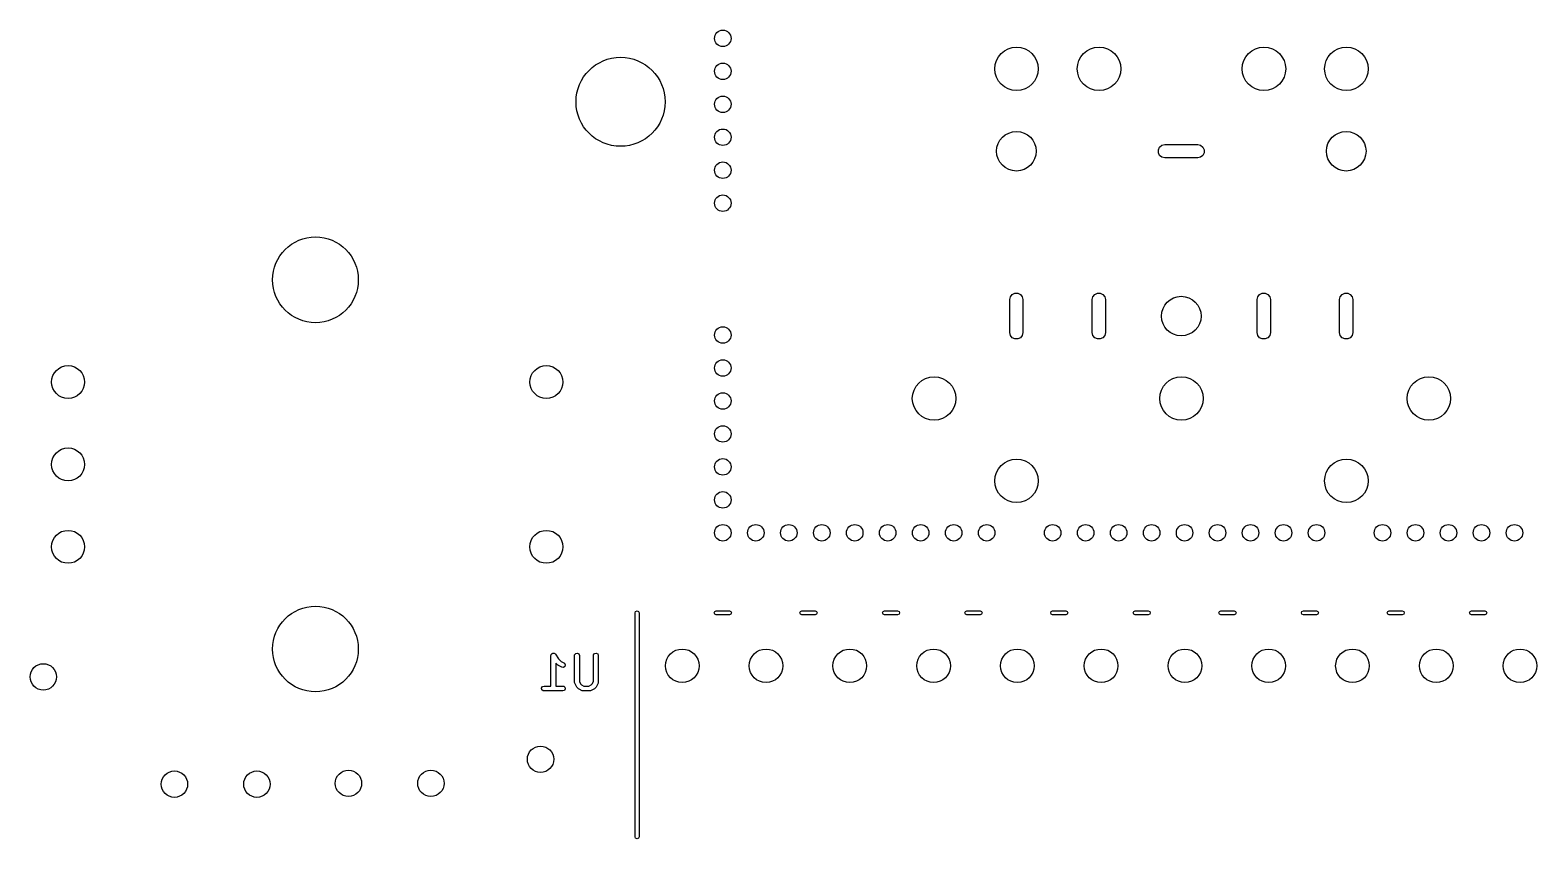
# Model space of a CAD drawing. Extents: x 0.83 to 7.45, y -4.93 to -0.82.
# Drawn here: x 2.327 to 4.125, y -1.786 to -0.82 of the extents above; entities that cross this region are included whole.
import ezdxf

# ---------------------------------------------------------------- set-up
doc = ezdxf.new("R2010")
doc.units = 0
doc.header["$MEASUREMENT"] = 0
doc.layers.add('BLACK', color=7, linetype='CONTINUOUS')

msp = doc.modelspace()

# ---------------------------------------------------------------- linework, layer by layer
at = {"layer": 'BLACK', "linetype": 'CONTINUOUS'}
for p, q in [((3.67343, -0.96281), (3.67495, -0.95966)), ((3.67343, -0.96632), (3.67343, -0.96281)), ((3.67495, -0.96948), (3.67343, -0.96632)), ((3.67495, -0.95966), (3.67769, -0.95747)), ((3.67769, -0.97166), (3.67495, -0.96948)), ((3.67769, -0.95747), (3.6811, -0.95669)), ((3.6811, -0.95669), (3.72047, -0.95669)), ((3.72047, -0.95669), (3.72389, -0.95747)), ((3.72389, -0.95747), (3.72663, -0.95966)), ((3.72663, -0.96948), (3.72389, -0.97166)), ((3.72663, -0.95966), (3.72815, -0.96281)), ((3.72815, -0.96632), (3.72663, -0.96948)), ((3.72815, -0.96281), (3.72815, -0.96632)), ((3.6811, -0.97244), (3.67769, -0.97166)), ((3.72047, -0.97244), (3.6811, -0.97244)), ((3.72389, -0.97166), (3.72047, -0.97244)), ((3.49606, -1.14173), (3.49684, -1.13832)), ((3.49606, -1.1811), (3.49606, -1.14173)), ((3.49684, -1.13832), (3.49903, -1.13558)), ((3.49903, -1.13558), (3.50218, -1.13406)), ((3.50218, -1.13406), (3.50569, -1.13406)), ((3.50569, -1.13406), (3.50885, -1.13558)), ((3.50885, -1.13558), (3.51103, -1.13832)), ((3.51103, -1.13832), (3.51181, -1.14173)), ((3.51181, -1.14173), (3.51181, -1.1811)), ((3.59449, -1.14173), (3.59527, -1.13832)), ((3.59449, -1.1811), (3.59449, -1.14173)), ((3.59527, -1.13832), (3.59745, -1.13558)), ((3.59745, -1.13558), (3.60061, -1.13406)), ((3.60061, -1.13406), (3.60411, -1.13406)), ((3.60411, -1.13406), (3.60727, -1.13558)), ((3.60727, -1.13558), (3.60946, -1.13832)), ((3.60946, -1.13832), (3.61024, -1.14173)), ((3.61024, -1.14173), (3.61024, -1.1811)), ((3.79134, -1.14173), (3.79212, -1.13832)), ((3.79134, -1.1811), (3.79134, -1.14173)), ((3.79212, -1.13832), (3.7943, -1.13558)), ((3.7943, -1.13558), (3.79746, -1.13406)), ((3.79746, -1.13406), (3.80096, -1.13406)), ((3.80096, -1.13406), (3.80412, -1.13558)), ((3.80412, -1.13558), (3.80631, -1.13832)), ((3.80631, -1.13832), (3.80709, -1.14173)), ((3.80709, -1.14173), (3.80709, -1.1811)), ((3.88976, -1.14173), (3.89054, -1.13832)), ((3.88976, -1.1811), (3.88976, -1.14173)), ((3.89054, -1.13832), (3.89273, -1.13558)), ((3.89273, -1.13558), (3.89589, -1.13406)), ((3.89589, -1.13406), (3.89939, -1.13406)), ((3.89939, -1.13406), (3.90255, -1.13558)), ((3.90255, -1.13558), (3.90473, -1.13832)), ((3.90473, -1.13832), (3.90551, -1.14173)), ((3.90551, -1.14173), (3.90551, -1.1811)), ((3.49684, -1.18452), (3.49606, -1.1811)), ((3.49903, -1.18726), (3.49684, -1.18452)), ((3.51103, -1.18452), (3.50885, -1.18726)), ((3.51181, -1.1811), (3.51103, -1.18452)), ((3.59527, -1.18452), (3.59449, -1.1811)), ((3.59745, -1.18726), (3.59527, -1.18452)), ((3.60946, -1.18452), (3.60727, -1.18726)), ((3.61024, -1.1811), (3.60946, -1.18452)), ((3.79212, -1.18452), (3.79134, -1.1811)), ((3.7943, -1.18726), (3.79212, -1.18452)), ((3.80631, -1.18452), (3.80412, -1.18726)), ((3.80709, -1.1811), (3.80631, -1.18452)), ((3.89054, -1.18452), (3.88976, -1.1811)), ((3.89273, -1.18726), (3.89054, -1.18452)), ((3.90473, -1.18452), (3.90255, -1.18726)), ((3.90551, -1.1811), (3.90473, -1.18452)), ((3.50218, -1.18878), (3.49903, -1.18726)), ((3.50569, -1.18878), (3.50218, -1.18878)), ((3.50885, -1.18726), (3.50569, -1.18878)), ((3.60061, -1.18878), (3.59745, -1.18726)), ((3.60411, -1.18878), (3.60061, -1.18878)), ((3.60727, -1.18726), (3.60411, -1.18878)), ((3.79746, -1.18878), (3.7943, -1.18726)), ((3.80096, -1.18878), (3.79746, -1.18878)), ((3.80412, -1.18726), (3.80096, -1.18878)), ((3.89589, -1.18878), (3.89273, -1.18726)), ((3.89939, -1.18878), (3.89589, -1.18878)), ((3.90255, -1.18726), (3.89939, -1.18878)), ((3.04882, -1.51575), (3.04951, -1.51408)), ((3.04882, -1.78346), (3.04882, -1.51575)), ((3.04951, -1.51408), (3.05118, -1.51339)), ((3.05118, -1.51339), (3.05285, -1.51408)), ((3.05285, -1.51408), (3.05354, -1.51575)), ((3.05354, -1.51575), (3.05354, -1.78346)), ((3.14331, -1.51575), (3.144, -1.51408)), ((3.144, -1.51742), (3.14331, -1.51575)), ((3.144, -1.51408), (3.14567, -1.51339)), ((3.14567, -1.51811), (3.144, -1.51742)), ((3.14567, -1.51339), (3.16142, -1.51339)), ((3.16142, -1.51811), (3.14567, -1.51811)), ((3.16142, -1.51339), (3.16309, -1.51408)), ((3.16309, -1.51742), (3.16142, -1.51811)), ((3.16309, -1.51408), (3.16378, -1.51575)), ((3.16378, -1.51575), (3.16309, -1.51742)), ((3.24567, -1.51575), (3.24636, -1.51408)), ((3.24636, -1.51742), (3.24567, -1.51575)), ((3.24636, -1.51408), (3.24803, -1.51339)), ((3.24803, -1.51811), (3.24636, -1.51742)), ((3.24803, -1.51339), (3.26378, -1.51339)), ((3.26378, -1.51811), (3.24803, -1.51811)), ((3.26378, -1.51339), (3.26545, -1.51408)), ((3.26545, -1.51742), (3.26378, -1.51811)), ((3.26545, -1.51408), (3.26614, -1.51575)), ((3.26614, -1.51575), (3.26545, -1.51742)), ((3.34409, -1.51575), (3.34479, -1.51408)), ((3.34479, -1.51742), (3.34409, -1.51575)), ((3.34479, -1.51408), (3.34646, -1.51339)), ((3.34646, -1.51811), (3.34479, -1.51742)), ((3.34646, -1.51339), (3.3622, -1.51339)), ((3.3622, -1.51811), (3.34646, -1.51811)), ((3.3622, -1.51339), (3.36388, -1.51408)), ((3.36388, -1.51742), (3.3622, -1.51811)), ((3.36388, -1.51408), (3.36457, -1.51575)), ((3.36457, -1.51575), (3.36388, -1.51742)), ((3.44252, -1.51575), (3.44321, -1.51408)), ((3.44321, -1.51742), (3.44252, -1.51575)), ((3.44321, -1.51408), (3.44488, -1.51339)), ((3.44488, -1.51811), (3.44321, -1.51742)), ((3.44488, -1.51339), (3.46063, -1.51339)), ((3.46063, -1.51811), (3.44488, -1.51811)), ((3.46063, -1.51339), (3.4623, -1.51408)), ((3.4623, -1.51742), (3.46063, -1.51811)), ((3.4623, -1.51408), (3.46299, -1.51575)), ((3.46299, -1.51575), (3.4623, -1.51742)), ((3.54488, -1.51575), (3.54557, -1.51408)), ((3.54557, -1.51742), (3.54488, -1.51575)), ((3.54557, -1.51408), (3.54724, -1.51339)), ((3.54724, -1.51811), (3.54557, -1.51742)), ((3.54724, -1.51339), (3.56299, -1.51339)), ((3.56299, -1.51811), (3.54724, -1.51811)), ((3.56299, -1.51339), (3.56466, -1.51408)), ((3.56466, -1.51742), (3.56299, -1.51811)), ((3.56466, -1.51408), (3.56535, -1.51575)), ((3.56535, -1.51575), (3.56466, -1.51742)), ((3.64331, -1.51575), (3.644, -1.51408)), ((3.644, -1.51742), (3.64331, -1.51575)), ((3.644, -1.51408), (3.64567, -1.51339)), ((3.64567, -1.51811), (3.644, -1.51742)), ((3.64567, -1.51339), (3.66142, -1.51339)), ((3.66142, -1.51811), (3.64567, -1.51811)), ((3.66142, -1.51339), (3.66309, -1.51408)), ((3.66309, -1.51742), (3.66142, -1.51811)), ((3.66309, -1.51408), (3.66378, -1.51575)), ((3.66378, -1.51575), (3.66309, -1.51742)), ((3.74567, -1.51575), (3.74636, -1.51408)), ((3.74636, -1.51742), (3.74567, -1.51575)), ((3.74636, -1.51408), (3.74803, -1.51339)), ((3.74803, -1.51811), (3.74636, -1.51742)), ((3.74803, -1.51339), (3.76378, -1.51339)), ((3.76378, -1.51811), (3.74803, -1.51811)), ((3.76378, -1.51339), (3.76545, -1.51408)), ((3.76545, -1.51742), (3.76378, -1.51811)), ((3.76545, -1.51408), (3.76614, -1.51575)), ((3.76614, -1.51575), (3.76545, -1.51742)), ((3.84409, -1.51575), (3.84479, -1.51408)), ((3.84479, -1.51742), (3.84409, -1.51575)), ((3.84479, -1.51408), (3.84646, -1.51339)), ((3.84646, -1.51811), (3.84479, -1.51742)), ((3.84646, -1.51339), (3.8622, -1.51339)), ((3.8622, -1.51811), (3.84646, -1.51811)), ((3.8622, -1.51339), (3.86388, -1.51408)), ((3.86388, -1.51742), (3.8622, -1.51811)), ((3.86388, -1.51408), (3.86457, -1.51575)), ((3.86457, -1.51575), (3.86388, -1.51742)), ((3.94646, -1.51575), (3.94715, -1.51408)), ((3.94715, -1.51742), (3.94646, -1.51575)), ((3.94715, -1.51408), (3.94882, -1.51339)), ((3.94882, -1.51811), (3.94715, -1.51742)), ((3.94882, -1.51339), (3.96457, -1.51339)), ((3.96457, -1.51811), (3.94882, -1.51811)), ((3.96457, -1.51339), (3.96624, -1.51408)), ((3.96624, -1.51742), (3.96457, -1.51811)), ((3.96624, -1.51408), (3.96693, -1.51575)), ((3.96693, -1.51575), (3.96624, -1.51742)), ((4.04488, -1.51575), (4.04557, -1.51408)), ((4.04557, -1.51742), (4.04488, -1.51575)), ((4.04557, -1.51408), (4.04724, -1.51339)), ((4.04724, -1.51811), (4.04557, -1.51742)), ((4.04724, -1.51339), (4.06299, -1.51339)), ((4.06299, -1.51811), (4.04724, -1.51811)), ((4.06299, -1.51339), (4.06466, -1.51408)), ((4.06466, -1.51742), (4.06299, -1.51811)), ((4.06466, -1.51408), (4.06535, -1.51575)), ((4.06535, -1.51575), (4.06466, -1.51742)), ((2.94935, -1.56494), (2.9499, -1.56429)), ((2.9499, -1.56429), (2.95007, -1.56426)), ((2.95007, -1.56426), (2.95019, -1.56414)), ((2.95019, -1.56414), (2.95105, -1.56408)), ((2.95105, -1.56408), (2.95189, -1.56394)), ((2.95189, -1.56394), (2.95204, -1.56402)), ((2.95204, -1.56402), (2.95221, -1.56401)), ((2.95221, -1.56401), (2.9529, -1.56452)), ((2.9529, -1.56452), (2.95364, -1.56495)), ((2.97672, -1.56583), (2.97802, -1.56429)), ((2.97802, -1.56429), (2.98001, -1.56394)), ((2.98001, -1.56394), (2.98176, -1.56495)), ((2.99922, -1.56583), (3.00052, -1.56429)), ((3.00052, -1.56429), (3.00251, -1.56394)), ((3.00251, -1.56394), (3.00426, -1.56495)), ((2.94842, -1.56684), (2.9486, -1.56583)), ((2.94842, -1.60326), (2.94842, -1.56684)), ((2.9486, -1.56583), (2.94871, -1.5657)), ((2.94871, -1.5657), (2.94873, -1.56553)), ((2.94873, -1.56553), (2.94935, -1.56494)), ((2.95364, -1.56495), (2.9537, -1.5651)), ((2.9537, -1.5651), (2.95383, -1.56521)), ((2.95383, -1.56521), (2.95742, -1.57059)), ((2.95679, -1.57831), (2.95433, -1.57585)), ((2.95433, -1.57585), (2.95433, -1.60326)), ((2.95685, -1.57833), (2.95679, -1.57831)), ((2.95756, -1.57886), (2.95685, -1.57833)), ((2.95742, -1.57059), (2.96063, -1.57379)), ((2.96131, -1.58073), (2.95756, -1.57886)), ((2.96063, -1.57379), (2.96395, -1.57545)), ((2.96331, -1.58096), (2.96131, -1.58073)), ((2.965, -1.57985), (2.96331, -1.58096)), ((2.96395, -1.57545), (2.96477, -1.57606)), ((2.96477, -1.57606), (2.96557, -1.57791)), ((2.96557, -1.57791), (2.965, -1.57985)), ((2.97655, -1.56684), (2.97672, -1.56583)), ((2.97655, -1.59871), (2.97655, -1.56684)), ((2.98176, -1.56495), (2.98245, -1.56684)), ((2.98245, -1.56684), (2.98245, -1.59802)), ((2.99904, -1.56684), (2.99922, -1.56583)), ((2.99904, -1.59802), (2.99904, -1.56684)), ((3.00426, -1.56495), (3.00495, -1.56684)), ((3.00495, -1.56684), (3.00495, -1.59871)), ((2.97661, -1.59888), (2.97655, -1.59871)), ((2.97657, -1.59905), (2.97661, -1.59888)), ((2.97686, -1.60003), (2.97657, -1.59905)), ((2.97873, -1.60378), (2.97686, -1.60003)), ((2.98245, -1.59802), (2.9838, -1.60071)), ((2.99769, -1.60071), (2.99904, -1.59802)), ((3.00464, -1.60003), (3.00276, -1.60378)), ((3.00466, -1.59986), (3.00464, -1.60003)), ((3.00477, -1.59972), (3.00466, -1.59986)), ((3.00495, -1.59871), (3.00477, -1.59972)), ((2.93722, -1.6057), (2.93823, -1.60395)), ((2.93757, -1.60769), (2.93722, -1.6057)), ((2.93912, -1.60899), (2.93757, -1.60769)), ((2.93823, -1.60395), (2.94013, -1.60326)), ((2.94013, -1.60917), (2.93912, -1.60899)), ((2.94013, -1.60326), (2.94842, -1.60326)), ((2.96263, -1.60917), (2.94013, -1.60917)), ((2.95433, -1.60326), (2.96263, -1.60326)), ((2.96263, -1.60326), (2.96364, -1.60344)), ((2.96452, -1.60848), (2.96263, -1.60917)), ((2.96364, -1.60344), (2.96518, -1.60474)), ((2.96553, -1.60673), (2.96452, -1.60848)), ((2.96518, -1.60474), (2.96553, -1.60673)), ((2.97878, -1.60383), (2.97873, -1.60378)), ((2.97929, -1.60455), (2.97878, -1.60383)), ((2.98116, -1.60643), (2.97929, -1.60455)), ((2.98122, -1.60645), (2.98116, -1.60643)), ((2.98193, -1.60698), (2.98122, -1.60645)), ((2.98568, -1.60885), (2.98193, -1.60698)), ((2.9838, -1.60071), (2.985, -1.60191)), ((2.985, -1.60191), (2.9877, -1.60326)), ((2.98585, -1.60887), (2.98568, -1.60885)), ((2.98599, -1.60899), (2.98585, -1.60887)), ((2.987, -1.60917), (2.98599, -1.60899)), ((2.9945, -1.60917), (2.987, -1.60917)), ((2.9877, -1.60326), (2.9938, -1.60326)), ((2.9938, -1.60326), (2.9965, -1.60191)), ((2.99466, -1.60911), (2.9945, -1.60917)), ((2.99483, -1.60915), (2.99466, -1.60911)), ((2.99582, -1.60885), (2.99483, -1.60915)), ((2.99957, -1.60698), (2.99582, -1.60885)), ((2.9965, -1.60191), (2.99769, -1.60071)), ((2.99961, -1.60693), (2.99957, -1.60698)), ((3.00033, -1.60643), (2.99961, -1.60693)), ((3.00221, -1.60455), (3.00033, -1.60643)), ((3.00224, -1.60449), (3.00221, -1.60455)), ((3.00276, -1.60378), (3.00224, -1.60449)), ((3.04951, -1.78513), (3.04882, -1.78346)), ((3.05118, -1.78583), (3.04951, -1.78513)), ((3.05285, -1.78513), (3.05118, -1.78583)), ((3.05354, -1.78346), (3.05285, -1.78513))]:
    msp.add_line(p, q, dxfattribs=at)
at = {"layer": 'BLACK'}
for centre, radius in [((3.15354, -0.82972), 0.00984), ((3.50415, -0.86614), 0.026), ((3.60258, -0.86614), 0.026), ((3.79943, -0.86614), 0.026), ((3.89785, -0.86614), 0.026), ((3.0315, -0.90551), 0.05315), ((3.15354, -0.86909), 0.00984), ((3.15354, -0.90846), 0.00984), ((3.15354, -0.94783), 0.00984), ((3.50394, -0.96457), 0.02362), ((3.89764, -0.96457), 0.02362), ((3.15354, -0.9872), 0.00984), ((3.15354, -1.02657), 0.00984), ((2.66732, -1.11811), 0.05118), ((3.70079, -1.16142), 0.02362), ((3.15354, -1.18406), 0.00984), ((2.37205, -1.24016), 0.01969), ((2.94291, -1.24016), 0.01969), ((3.15354, -1.22343), 0.00984), ((3.40573, -1.25984), 0.026), ((3.701, -1.25984), 0.026), ((3.99628, -1.25984), 0.026), ((3.15354, -1.2628), 0.00984), ((3.15354, -1.30217), 0.00984), ((2.37205, -1.33858), 0.01969), ((3.15354, -1.34154), 0.00984), ((3.50415, -1.35827), 0.026), ((3.89785, -1.35827), 0.026), ((3.15354, -1.38091), 0.00984), ((2.37205, -1.43701), 0.01969), ((2.94291, -1.43701), 0.01969), ((3.15354, -1.42028), 0.00984), ((3.19291, -1.42028), 0.00984), ((3.23228, -1.42028), 0.00984), ((3.27165, -1.42028), 0.00984), ((3.31102, -1.42028), 0.00984), ((3.35039, -1.42028), 0.00984), ((3.38976, -1.42028), 0.00984), ((3.42913, -1.42028), 0.00984), ((3.4685, -1.42028), 0.00984), ((3.54724, -1.42028), 0.00984), ((3.58661, -1.42028), 0.00984), ((3.62598, -1.42028), 0.00984), ((3.66535, -1.42028), 0.00984), ((3.70472, -1.42028), 0.00984), ((3.74409, -1.42028), 0.00984), ((3.78346, -1.42028), 0.00984), ((3.82283, -1.42028), 0.00984), ((3.8622, -1.42028), 0.00984), ((3.94094, -1.42028), 0.00984), ((3.98031, -1.42028), 0.00984), ((4.01969, -1.42028), 0.00984), ((4.05906, -1.42028), 0.00984), ((4.09843, -1.42028), 0.00984), ((2.66732, -1.55906), 0.05118), ((3.10512, -1.57913), 0.02008), ((3.20512, -1.57913), 0.02008), ((3.30512, -1.57913), 0.02008), ((3.40512, -1.57913), 0.02008), ((3.50512, -1.57913), 0.02008), ((3.60512, -1.57913), 0.02008), ((3.70512, -1.57913), 0.02008), ((3.80512, -1.57913), 0.02008), ((3.90512, -1.57913), 0.02008), ((4.00512, -1.57913), 0.02008), ((4.10512, -1.57913), 0.02008), ((2.34252, -1.59232), 0.01575), ((2.93602, -1.69075), 0.01575), ((2.49902, -1.72047), 0.01575), ((2.59744, -1.72047), 0.01575), ((2.70669, -1.71949), 0.01575), ((2.80512, -1.71949), 0.01575)]:
    msp.add_circle(centre, radius, dxfattribs=at)

doc.saveas('drawing.dxf')
